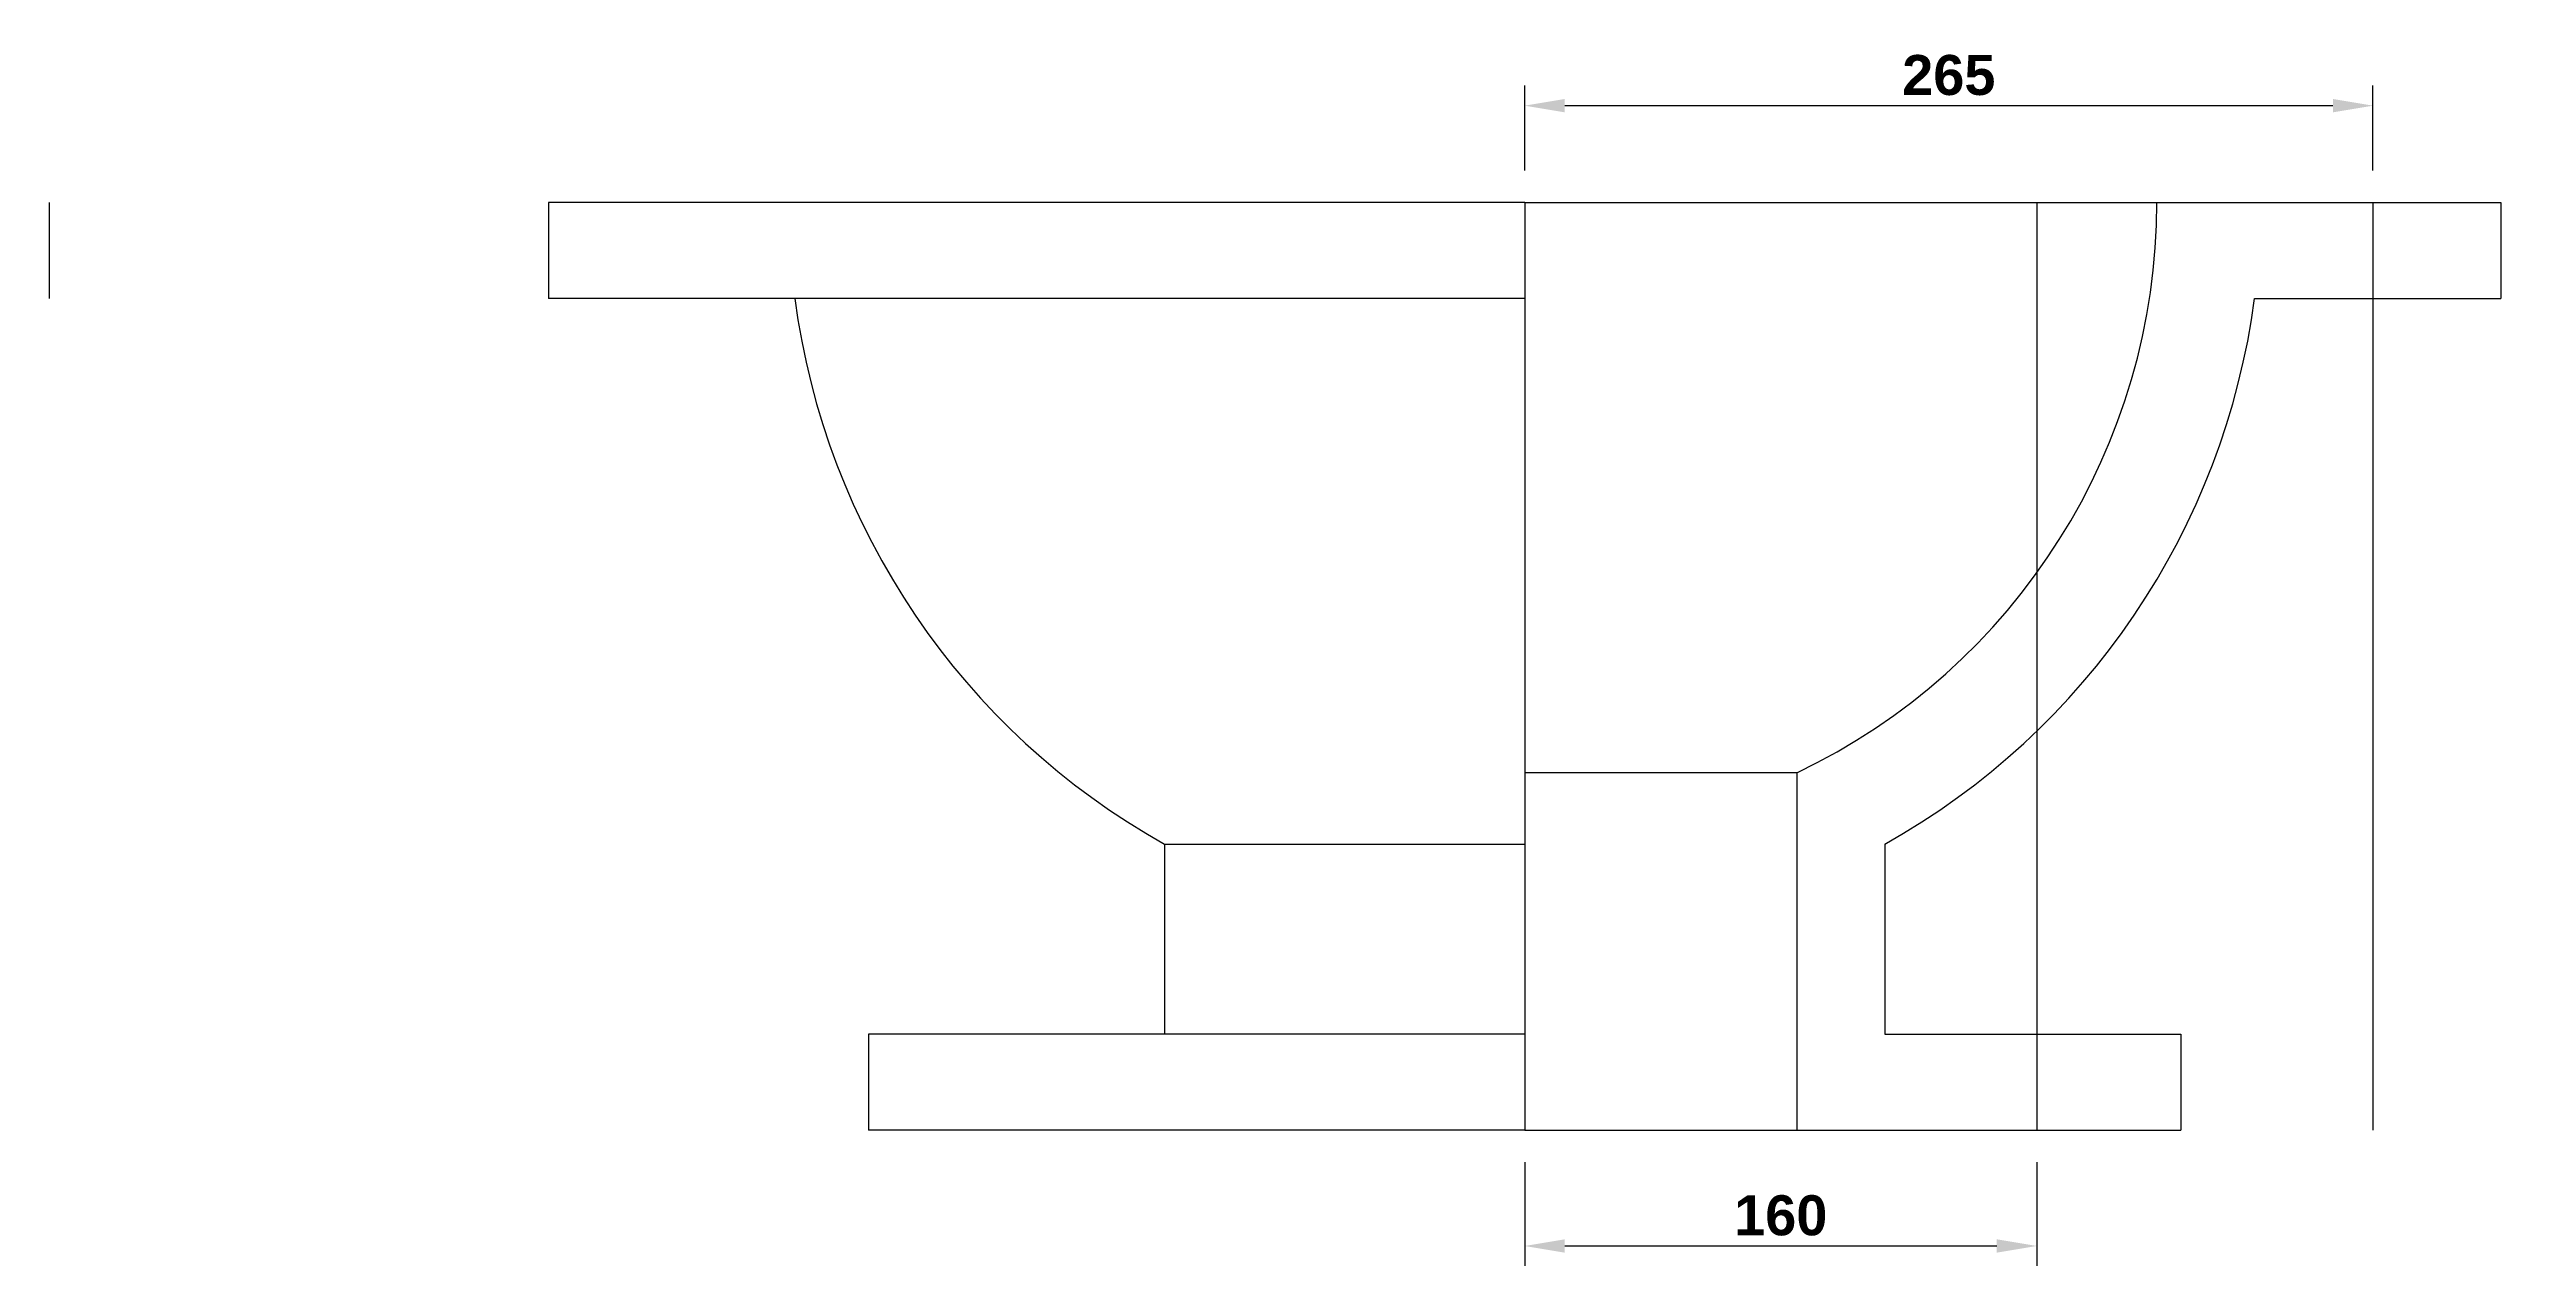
# Model space of a CAD drawing. Header units: millimetres. Extents: x 2534 to 17250, y -878 to 451.
# Drawn here: x 8044 to 8810, y -112 to 268 of the extents above; entities that cross this region are included whole.
import ezdxf

# ---------------------------------------------------------------- set-up
doc = ezdxf.new("R2010")
doc.units = ezdxf.units.MM
doc.header["$LTSCALE"] = 0.3
doc.layers.add('Contorno', color=5, linetype='Continuous', lineweight=30)
doc.layers.add('Cotas', color=7, linetype='Continuous', lineweight=9)
doc.styles.get("Standard").update_dxf_attribs({"font": ''})
doc.styles.get('Standard').set_extended_font_data('Arial', bold=True)
doc.dimstyles.new('cota annotative', dxfattribs={"dimtxt": 2.5, "dimasz": 2.5, "dimexe": 1.25, "dimexo": 2, "dimtad": 1, "dimtxsty": 'Standard', "dimcen": -5, "dimclrt": 102, "dimadec": 0, "dimazin": 0, "dimtfac": 1, "dimtmove": 0, "dimatfit": 3, "dimfxl": 1, "dimarcsym": 0})

# ---------------------------------------------------------------- blocks, each defined once
blk = doc.blocks.new('*D13')
at = {"layer": 'Cotas', "color": 0, "lineweight": -2, "transparency": 16777216}
for p, q in [((8504.66, -79.45), (8504.66, -111.88)), ((8664.66, -79.45), (8664.66, -111.88)), ((8517.16, -105.63), (8652.16, -105.63))]:
    blk.add_line(p, q, dxfattribs=at)
at = {"layer": 'Cotas', "color": 0, "transparency": 16777216}
for points in [[(8517.16, -103.54), (8517.16, -107.71), (8504.66, -105.63)], [(8652.16, -103.54), (8652.16, -107.71), (8664.66, -105.63)]]:
    blk.add_solid(points, dxfattribs=at)
at = {"layer": 'Defpoints', "color": 0, "transparency": 16777216}
for p in [(8504.66, -69.45), (8664.66, -69.45), (8664.66, -105.63)]:
    blk.add_point(p, dxfattribs=at)
at = {"layer": 'Cotas', "color": 102, "transparency": 16777216, "insert": (8584.66, -96.12), "char_height": 12.5, "attachment_point": 5}
blk.add_mtext('160', dxfattribs=at)
blk = doc.blocks.new('*D14')
at = {"layer": 'Cotas', "color": 0, "lineweight": -2, "transparency": 16777216}
for p, q in [((8504.66, 230.55), (8504.66, 257.04)), ((8769.66, 230.55), (8769.66, 257.04)), ((8517.16, 250.79), (8757.16, 250.79))]:
    blk.add_line(p, q, dxfattribs=at)
at = {"layer": 'Cotas', "color": 0, "transparency": 16777216}
for points in [[(8517.16, 252.87), (8517.16, 248.7), (8504.66, 250.79)], [(8757.16, 252.87), (8757.16, 248.7), (8769.66, 250.79)]]:
    blk.add_solid(points, dxfattribs=at)
at = {"layer": 'Defpoints', "color": 0, "transparency": 16777216}
for p in [(8769.66, 250.79), (8504.66, 220.55), (8769.66, 220.55)]:
    blk.add_point(p, dxfattribs=at)
at = {"layer": 'Cotas', "color": 102, "transparency": 16777216, "insert": (8637.16, 260.29), "char_height": 12.5, "attachment_point": 5}
blk.add_mtext('265', dxfattribs=at)

msp = doc.modelspace()

# ---------------------------------------------------------------- linework, layer by layer
at = {"layer": 'Contorno'}
for p, q in [((8043.65, 220.554), (8043.65, 190.554)), ((8504.659, 220.554), (8199.659, 220.554)), ((8199.659, 220.554), (8199.659, 190.554)), ((8504.659, 220.554), (8809.659, 220.554)), ((8504.659, 220.554), (8504.659, -69.446)), ((8664.659, 220.554), (8664.659, -69.446)), ((8769.659, 220.554), (8769.659, -69.446)), ((8809.659, 220.554), (8809.659, 190.554)), ((8504.659, 190.554), (8199.659, 190.554)), ((8732.694, 190.554), (8809.659, 190.554)), ((8589.659, 42.281), (8504.659, 42.281)), ((8589.659, 42.281), (8589.659, -69.446)), ((8392.159, 19.945), (8392.159, -39.446)), ((8392.159, 19.945), (8504.659, 19.945)), ((8617.159, 19.945), (8617.159, -39.446)), ((8504.659, -39.446), (8299.659, -39.446)), ((8299.659, -39.446), (8299.659, -69.446)), ((8617.159, -39.446), (8709.659, -39.446)), ((8709.659, -39.446), (8709.659, -69.446)), ((8504.659, -69.446), (8299.659, -69.446)), ((8504.659, -69.446), (8709.659, -69.446))]:
    msp.add_line(p, q, dxfattribs=at)
for radius, start, end in [(197.5, 295.491662, 0), (230, 187.494717, 240.716556), (230, 299.283444, 352.505283)]:
    msp.add_arc((8504.659, 220.554), radius, start, end, dxfattribs=at)

# ---------------------------------------------------------------- dimensions: what is measured, and where the dimension line sits
at = {"layer": 'Cotas'}
for base, p1, p2, picture, middle in [((8769.659, 250.785), (8504.659, 220.554), (8769.659, 220.554), '*D14', (8637.159, 260.292)), ((8664.659, -105.627), (8504.659, -69.446), (8664.659, -69.446), '*D13', (8584.659, -96.12))]:
    dim = msp.add_linear_dim(base=base, p1=p1, p2=p2, dimstyle='cota annotative', dxfattribs=at)
    dim.commit()
    dim.dimension.update_dxf_attribs({"geometry": picture, "text_midpoint": middle})

doc.saveas('drawing.dxf')
